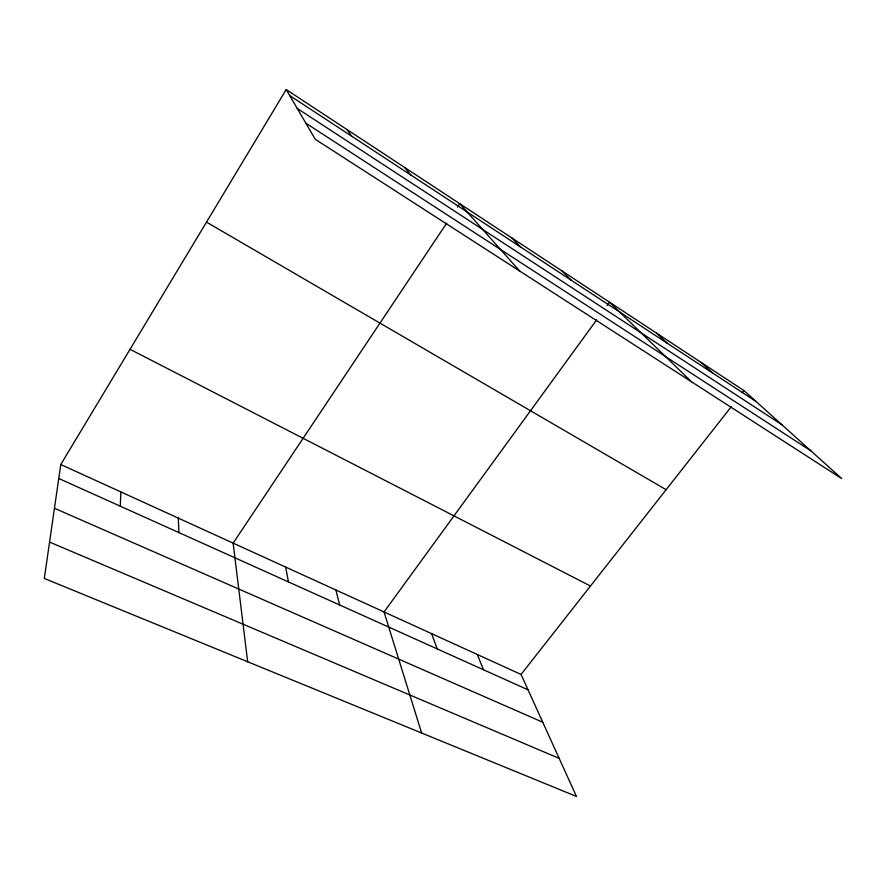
<?xml version="1.0" encoding="UTF-8"?>
<svg xmlns="http://www.w3.org/2000/svg" width="886" height="886" viewBox="0 0 886 886"><rect width="100%" height="100%" fill="white"/><g stroke="black" fill="none" stroke-linecap="round" stroke-linejoin="round"><path stroke-width="1.33" d="M120.274 506.172L120.895 491.929M60.78 464.519L44.3 578.447L576.454 796.436L521.057 674.445L60.78 464.519L286.189 89.564L743.952 390.582L841.7 478.573L315.272 139.279L286.189 89.564M446.688 223.139L233.14 543.129L247.659 661.753M457.397 207.091L459.69 203.658L519.794 271.105M596.688 319.824L384.048 611.96L421.647 733.021M607.12 305.504L609.535 302.192L691.457 381.744M521.057 674.445L731.349 406.63M742.269 392.719L743.952 390.582M49.561 542.088L559.166 758.361M54.456 508.265L542.753 722.234M58.764 478.473L528.045 689.829M130.043 349.305L590.475 586.045M206.493 222.131L666.128 489.692M305.858 123.187L810.912 450.863M297.209 108.413L781.928 424.771M289.689 95.544L756.123 401.546M701.147 362.44L712.709 373.061M656.382 333.003L667.258 343.247M561.901 270.872L571.182 280.22M512.019 238.068L520.37 246.884M404.747 167.532L410.938 175.085M346.991 129.544L351.897 136.366M477.266 654.466L483.546 669.783M431.626 633.656L437.163 648.895M335.883 589.987L339.692 605.005M285.624 567.062L288.471 581.936M178.285 518.111L178.928 532.597"/></g></svg>
